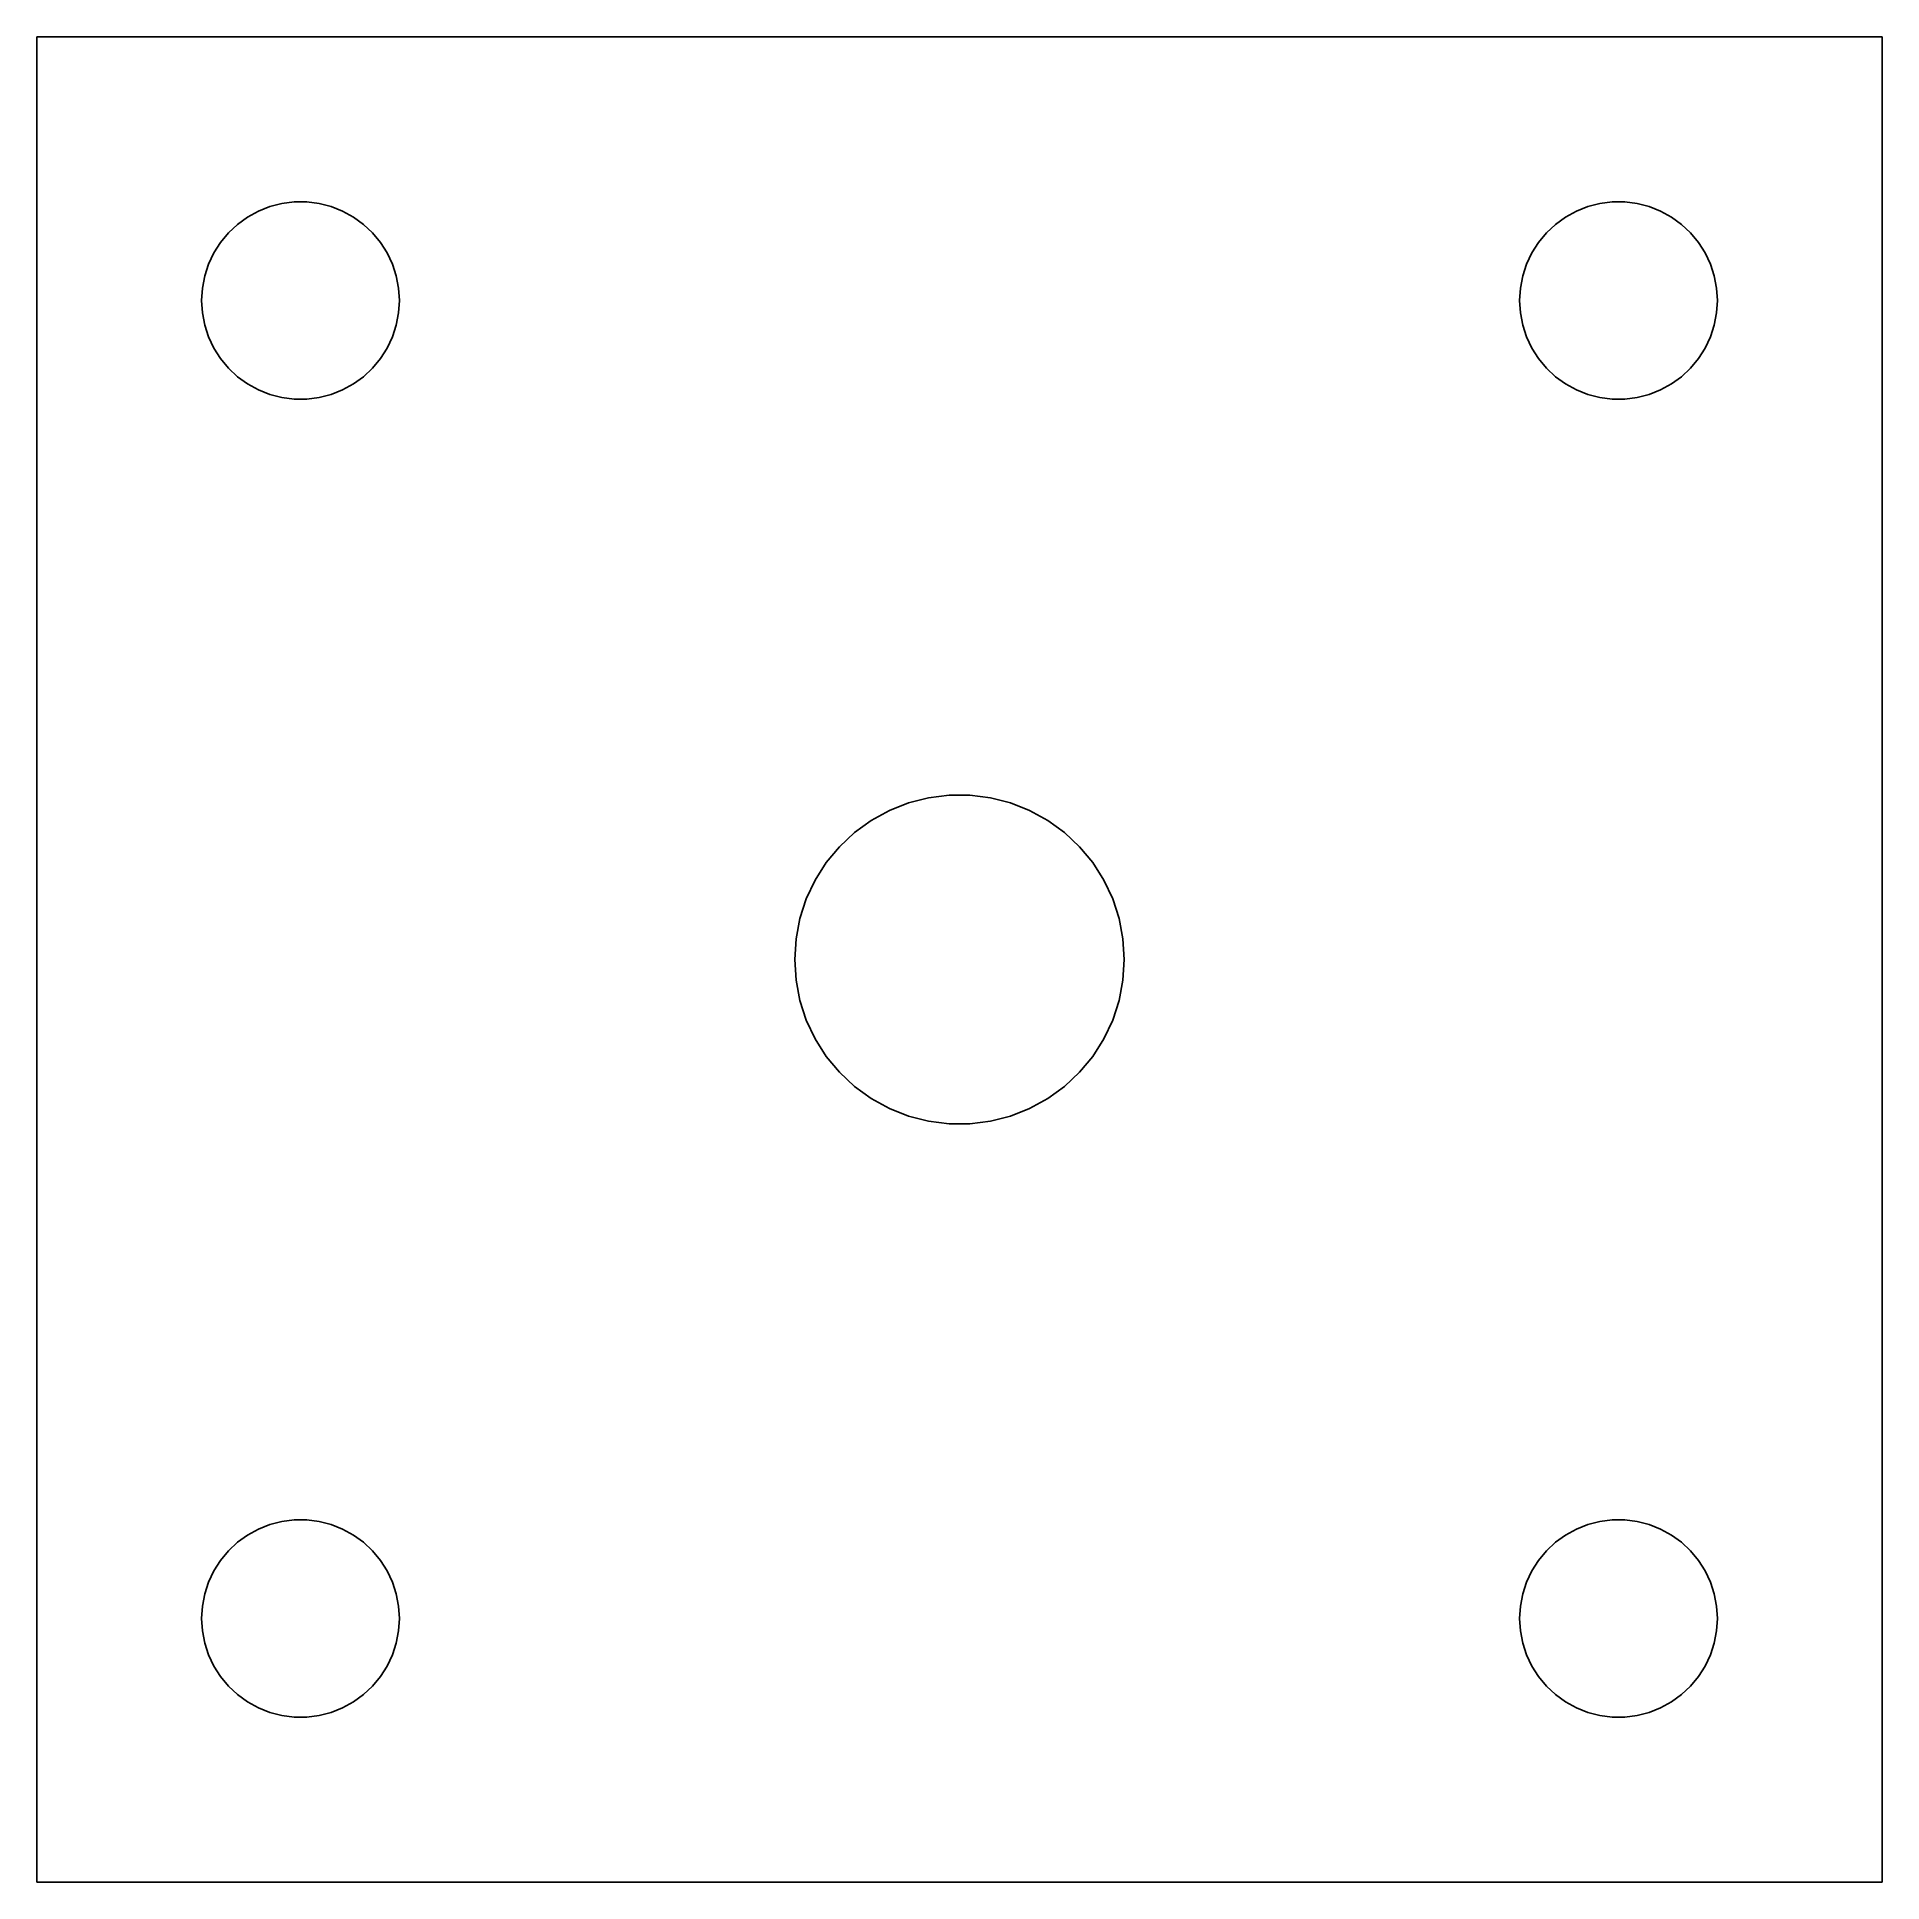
# Model space of a CAD drawing. Header units: metres. Extents: x -14 to 14, y -14 to 14.
import ezdxf

# ---------------------------------------------------------------- set-up
doc = ezdxf.new("R2010")
doc.units = ezdxf.units.M

msp = doc.modelspace()

# ---------------------------------------------------------------- linework, layer by layer
for p, q in [((14, 14), (-14, 14)), ((-14, 14), (-14, -14)), ((14, -14), (14, 14)), ((-10.2811, 11.4734), (-10.0942, 11.497)), ((-10.0942, 11.497), (-9.90581, 11.497)), ((-9.90581, 11.497), (-9.71892, 11.4734)), ((9.71892, 11.4734), (9.90581, 11.497)), ((9.90581, 11.497), (10.0942, 11.497)), ((10.0942, 11.497), (10.2811, 11.4734)), ((-10.9561, 11.1558), (-10.8037, 11.2665)), ((-10.8037, 11.2665), (-10.6387, 11.3572)), ((-10.6387, 11.3572), (-10.4635, 11.4266)), ((-10.4635, 11.4266), (-10.2811, 11.4734)), ((-9.71892, 11.4734), (-9.53647, 11.4266)), ((-9.53647, 11.4266), (-9.36133, 11.3572)), ((-9.36133, 11.3572), (-9.19626, 11.2665)), ((-9.19626, 11.2665), (-9.04385, 11.1558)), ((9.04385, 11.1558), (9.19626, 11.2665)), ((9.19626, 11.2665), (9.36133, 11.3572)), ((9.36133, 11.3572), (9.53647, 11.4266)), ((9.53647, 11.4266), (9.71892, 11.4734)), ((10.2811, 11.4734), (10.4635, 11.4266)), ((10.4635, 11.4266), (10.6387, 11.3572)), ((10.6387, 11.3572), (10.8037, 11.2665)), ((10.8037, 11.2665), (10.9561, 11.1558)), ((-11.2135, 10.8817), (-11.0934, 11.0268)), ((-11.0934, 11.0268), (-10.9561, 11.1558)), ((-9.04385, 11.1558), (-8.90654, 11.0268)), ((-8.90654, 11.0268), (-8.78647, 10.8817)), ((8.78647, 10.8817), (8.90654, 11.0268)), ((8.90654, 11.0268), (9.04385, 11.1558)), ((10.9561, 11.1558), (11.0934, 11.0268)), ((11.0934, 11.0268), (11.2135, 10.8817)), ((-11.3947, 10.5522), (-11.3145, 10.7226)), ((-11.3145, 10.7226), (-11.2135, 10.8817)), ((-8.78647, 10.8817), (-8.68553, 10.7226)), ((-8.68553, 10.7226), (-8.60533, 10.5522)), ((8.60533, 10.5522), (8.68553, 10.7226)), ((8.68553, 10.7226), (8.78647, 10.8817)), ((11.2135, 10.8817), (11.3145, 10.7226)), ((11.3145, 10.7226), (11.3947, 10.5522)), ((-11.4882, 10.188), (-11.4529, 10.373)), ((-11.4529, 10.373), (-11.3947, 10.5522)), ((-8.60533, 10.5522), (-8.54712, 10.373)), ((-8.54712, 10.373), (-8.51183, 10.188)), ((8.51183, 10.188), (8.54712, 10.373)), ((8.54712, 10.373), (8.60533, 10.5522)), ((11.3947, 10.5522), (11.4529, 10.373)), ((11.4529, 10.373), (11.4882, 10.188)), ((-11.5, 10), (-11.4882, 10.188)), ((-8.51183, 10.188), (-8.5, 10)), ((8.5, 10), (8.51183, 10.188)), ((11.4882, 10.188), (11.5, 10)), ((-11.4882, 9.812), (-11.5, 10)), ((-11.4529, 9.62695), (-11.4882, 9.812)), ((-8.51183, 9.812), (-8.54712, 9.62695)), ((-8.5, 10), (-8.51183, 9.812)), ((8.51183, 9.812), (8.5, 10)), ((8.54712, 9.62695), (8.51183, 9.812)), ((11.4882, 9.812), (11.4529, 9.62695)), ((11.5, 10), (11.4882, 9.812)), ((-11.3947, 9.4478), (-11.4529, 9.62695)), ((-8.54712, 9.62695), (-8.60533, 9.4478)), ((8.60533, 9.4478), (8.54712, 9.62695)), ((11.4529, 9.62695), (11.3947, 9.4478)), ((-11.3145, 9.27736), (-11.3947, 9.4478)), ((-11.2135, 9.11832), (-11.3145, 9.27736)), ((-8.68553, 9.27736), (-8.78647, 9.11832)), ((-8.60533, 9.4478), (-8.68553, 9.27736)), ((8.68553, 9.27736), (8.60533, 9.4478)), ((8.78647, 9.11832), (8.68553, 9.27736)), ((11.3145, 9.27736), (11.2135, 9.11832)), ((11.3947, 9.4478), (11.3145, 9.27736)), ((-11.0934, 8.97318), (-11.2135, 9.11832)), ((-10.9561, 8.84422), (-11.0934, 8.97318)), ((-8.90654, 8.97318), (-9.04385, 8.84422)), ((-8.78647, 9.11832), (-8.90654, 8.97318)), ((8.90654, 8.97318), (8.78647, 9.11832)), ((9.04385, 8.84422), (8.90654, 8.97318)), ((11.0934, 8.97318), (10.9561, 8.84422)), ((11.2135, 9.11832), (11.0934, 8.97318)), ((-10.8037, 8.73351), (-10.9561, 8.84422)), ((-10.6387, 8.64275), (-10.8037, 8.73351)), ((-9.19626, 8.73351), (-9.36133, 8.64275)), ((-9.04385, 8.84422), (-9.19626, 8.73351)), ((9.19626, 8.73351), (9.04385, 8.84422)), ((9.36133, 8.64275), (9.19626, 8.73351)), ((10.8037, 8.73351), (10.6387, 8.64275)), ((10.9561, 8.84422), (10.8037, 8.73351)), ((-10.4635, 8.57341), (-10.6387, 8.64275)), ((-10.2811, 8.52657), (-10.4635, 8.57341)), ((-10.0942, 8.50294), (-10.2811, 8.52657)), ((-9.90581, 8.50294), (-10.0942, 8.50294)), ((-9.71892, 8.52657), (-9.90581, 8.50294)), ((-9.53647, 8.57341), (-9.71892, 8.52657)), ((-9.36133, 8.64275), (-9.53647, 8.57341)), ((9.53647, 8.57341), (9.36133, 8.64275)), ((9.71892, 8.52657), (9.53647, 8.57341)), ((9.90581, 8.50294), (9.71892, 8.52657)), ((10.0942, 8.50294), (9.90581, 8.50294)), ((10.2811, 8.52657), (10.0942, 8.50294)), ((10.4635, 8.57341), (10.2811, 8.52657)), ((10.6387, 8.64275), (10.4635, 8.57341)), ((-1.33955, 2.11081), (-1.06444, 2.26205)), ((-1.06444, 2.26205), (-0.772537, 2.37764)), ((-0.772537, 2.37764), (-0.468445, 2.4557)), ((-0.468445, 2.4557), (-0.156967, 2.49506)), ((-0.156967, 2.49506), (0.156967, 2.49506)), ((0.156967, 2.49506), (0.468445, 2.4557)), ((0.468445, 2.4557), (0.772537, 2.37764)), ((0.772537, 2.37764), (1.06444, 2.26205)), ((1.06444, 2.26205), (1.33955, 2.11081)), ((-1.59355, 1.92627), (-1.33955, 2.11081)), ((1.33955, 2.11081), (1.59355, 1.92627)), ((-2.02254, 1.46945), (-1.82242, 1.71136)), ((-1.82242, 1.71136), (-1.59355, 1.92627)), ((1.59355, 1.92627), (1.82242, 1.71136)), ((1.82242, 1.71136), (2.02254, 1.46945)), ((-2.19077, 1.20438), (-2.02254, 1.46945)), ((2.02254, 1.46945), (2.19077, 1.20438)), ((-2.32443, 0.920303), (-2.19077, 1.20438)), ((2.19077, 1.20438), (2.32443, 0.920303)), ((-2.42145, 0.621719), (-2.32443, 0.920303)), ((2.32443, 0.920303), (2.42145, 0.621719)), ((-2.48029, 0.313324), (-2.42145, 0.621719)), ((2.42145, 0.621719), (2.48029, 0.313324)), ((-2.5, 0), (-2.48029, 0.313324)), ((2.48029, 0.313324), (2.5, 0)), ((-2.48029, -0.313324), (-2.5, 0)), ((2.5, 0), (2.48029, -0.313324)), ((-2.42145, -0.621719), (-2.48029, -0.313324)), ((2.48029, -0.313324), (2.42145, -0.621719)), ((-2.32443, -0.920303), (-2.42145, -0.621719)), ((2.42145, -0.621719), (2.32443, -0.920303)), ((-2.19077, -1.20438), (-2.32443, -0.920303)), ((2.32443, -0.920303), (2.19077, -1.20438)), ((-2.02254, -1.46945), (-2.19077, -1.20438)), ((2.19077, -1.20438), (2.02254, -1.46945)), ((-1.82242, -1.71136), (-2.02254, -1.46945)), ((2.02254, -1.46945), (1.82242, -1.71136)), ((-1.59355, -1.92627), (-1.82242, -1.71136)), ((-1.33955, -2.11081), (-1.59355, -1.92627)), ((1.59355, -1.92627), (1.33955, -2.11081)), ((1.82242, -1.71136), (1.59355, -1.92627)), ((-1.06444, -2.26205), (-1.33955, -2.11081)), ((1.33955, -2.11081), (1.06444, -2.26205)), ((-0.772537, -2.37764), (-1.06444, -2.26205)), ((-0.468445, -2.4557), (-0.772537, -2.37764)), ((-0.156967, -2.49506), (-0.468445, -2.4557)), ((0.156967, -2.49506), (-0.156967, -2.49506)), ((0.468445, -2.4557), (0.156967, -2.49506)), ((0.772537, -2.37764), (0.468445, -2.4557)), ((1.06444, -2.26205), (0.772537, -2.37764)), ((-10.8037, -8.73351), (-10.6387, -8.64275)), ((-10.6387, -8.64275), (-10.4635, -8.57341)), ((-10.4635, -8.57341), (-10.2811, -8.52657)), ((-10.2811, -8.52657), (-10.0942, -8.50294)), ((-10.0942, -8.50294), (-9.90581, -8.50294)), ((-9.90581, -8.50294), (-9.71892, -8.52657)), ((-9.71892, -8.52657), (-9.53647, -8.57341)), ((-9.53647, -8.57341), (-9.36133, -8.64275)), ((-9.36133, -8.64275), (-9.19626, -8.73351)), ((9.19626, -8.73351), (9.36133, -8.64275)), ((9.36133, -8.64275), (9.53647, -8.57341)), ((9.53647, -8.57341), (9.71892, -8.52657)), ((9.71892, -8.52657), (9.90581, -8.50294)), ((9.90581, -8.50294), (10.0942, -8.50294)), ((10.0942, -8.50294), (10.2811, -8.52657)), ((10.2811, -8.52657), (10.4635, -8.57341)), ((10.4635, -8.57341), (10.6387, -8.64275)), ((10.6387, -8.64275), (10.8037, -8.73351)), ((-11.0934, -8.97318), (-10.9561, -8.84422)), ((-10.9561, -8.84422), (-10.8037, -8.73351)), ((-9.19626, -8.73351), (-9.04385, -8.84422)), ((-9.04385, -8.84422), (-8.90654, -8.97318)), ((8.90654, -8.97318), (9.04385, -8.84422)), ((9.04385, -8.84422), (9.19626, -8.73351)), ((10.8037, -8.73351), (10.9561, -8.84422)), ((10.9561, -8.84422), (11.0934, -8.97318)), ((-11.3145, -9.27736), (-11.2135, -9.11832)), ((-11.2135, -9.11832), (-11.0934, -8.97318)), ((-8.90654, -8.97318), (-8.78647, -9.11832)), ((-8.78647, -9.11832), (-8.68553, -9.27736)), ((8.68553, -9.27736), (8.78647, -9.11832)), ((8.78647, -9.11832), (8.90654, -8.97318)), ((11.0934, -8.97318), (11.2135, -9.11832)), ((11.2135, -9.11832), (11.3145, -9.27736)), ((-11.4529, -9.62695), (-11.3947, -9.4478)), ((-11.3947, -9.4478), (-11.3145, -9.27736)), ((-8.68553, -9.27736), (-8.60533, -9.4478)), ((-8.60533, -9.4478), (-8.54712, -9.62695)), ((8.54712, -9.62695), (8.60533, -9.4478)), ((8.60533, -9.4478), (8.68553, -9.27736)), ((11.3145, -9.27736), (11.3947, -9.4478)), ((11.3947, -9.4478), (11.4529, -9.62695)), ((-11.4882, -9.812), (-11.4529, -9.62695)), ((-8.54712, -9.62695), (-8.51183, -9.812)), ((8.51183, -9.812), (8.54712, -9.62695)), ((11.4529, -9.62695), (11.4882, -9.812)), ((-11.5, -10), (-11.4882, -9.812)), ((-11.4882, -10.188), (-11.5, -10)), ((-8.51183, -9.812), (-8.5, -10)), ((-8.5, -10), (-8.51183, -10.188)), ((8.5, -10), (8.51183, -9.812)), ((8.51183, -10.188), (8.5, -10)), ((11.4882, -9.812), (11.5, -10)), ((11.5, -10), (11.4882, -10.188)), ((-11.4529, -10.373), (-11.4882, -10.188)), ((-8.51183, -10.188), (-8.54712, -10.373)), ((8.54712, -10.373), (8.51183, -10.188)), ((11.4882, -10.188), (11.4529, -10.373)), ((-11.3947, -10.5522), (-11.4529, -10.373)), ((-11.3145, -10.7226), (-11.3947, -10.5522)), ((-8.60533, -10.5522), (-8.68553, -10.7226)), ((-8.54712, -10.373), (-8.60533, -10.5522)), ((8.60533, -10.5522), (8.54712, -10.373)), ((8.68553, -10.7226), (8.60533, -10.5522)), ((11.3947, -10.5522), (11.3145, -10.7226)), ((11.4529, -10.373), (11.3947, -10.5522)), ((-11.2135, -10.8817), (-11.3145, -10.7226)), ((-11.0934, -11.0268), (-11.2135, -10.8817)), ((-8.78647, -10.8817), (-8.90654, -11.0268)), ((-8.68553, -10.7226), (-8.78647, -10.8817)), ((8.78647, -10.8817), (8.68553, -10.7226)), ((8.90654, -11.0268), (8.78647, -10.8817)), ((11.2135, -10.8817), (11.0934, -11.0268)), ((11.3145, -10.7226), (11.2135, -10.8817)), ((-10.9561, -11.1558), (-11.0934, -11.0268)), ((-10.8037, -11.2665), (-10.9561, -11.1558)), ((-9.04385, -11.1558), (-9.19626, -11.2665)), ((-8.90654, -11.0268), (-9.04385, -11.1558)), ((9.04385, -11.1558), (8.90654, -11.0268)), ((9.19626, -11.2665), (9.04385, -11.1558)), ((10.9561, -11.1558), (10.8037, -11.2665)), ((11.0934, -11.0268), (10.9561, -11.1558)), ((-10.6387, -11.3572), (-10.8037, -11.2665)), ((-10.4635, -11.4266), (-10.6387, -11.3572)), ((-10.2811, -11.4734), (-10.4635, -11.4266)), ((-10.0942, -11.497), (-10.2811, -11.4734)), ((-9.71892, -11.4734), (-9.90581, -11.497)), ((-9.53647, -11.4266), (-9.71892, -11.4734)), ((-9.36133, -11.3572), (-9.53647, -11.4266)), ((-9.19626, -11.2665), (-9.36133, -11.3572)), ((9.36133, -11.3572), (9.19626, -11.2665)), ((9.53647, -11.4266), (9.36133, -11.3572)), ((9.71892, -11.4734), (9.53647, -11.4266)), ((9.90581, -11.497), (9.71892, -11.4734)), ((10.2811, -11.4734), (10.0942, -11.497)), ((10.4635, -11.4266), (10.2811, -11.4734)), ((10.6387, -11.3572), (10.4635, -11.4266)), ((10.8037, -11.2665), (10.6387, -11.3572)), ((-9.90581, -11.497), (-10.0942, -11.497)), ((10.0942, -11.497), (9.90581, -11.497)), ((-14, -14), (14, -14))]:
    msp.add_line(p, q)

doc.saveas('drawing.dxf')
